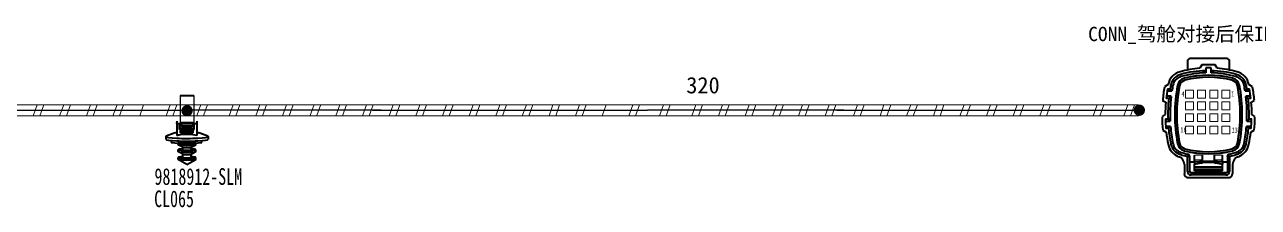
# Model space of a CAD drawing. Header units: millimetres. Extents: x 17 to 3784, y 12 to 1382.
# Drawn here: x 2414.1 to 2523.1, y 1074.2 to 1090.3 of the extents above; entities that cross this region are included whole.
import ezdxf

# ---------------------------------------------------------------- set-up
doc = ezdxf.new("R2010")
doc.units = ezdxf.units.MM
for name, color, linetype, lineweight in [('ENT', 7, 'Continuous', 18), ('全新开发部分', 7, 'Continuous', 18), ('粗实线层', 7, 'Continuous', 35)]:
    doc.layers.add(name, color=color, linetype=linetype, lineweight=lineweight)
doc.styles.add('FangSong_GB2312_Style', font='simfang.ttf')
doc.styles.add('foton', font='', dxfattribs={"width": 0.7})
doc.styles.add('HZTXT', font='', dxfattribs={"width": 0.75})
doc.styles.get('foton').set_extended_font_data('宋体')
doc.styles.get('HZTXT').set_extended_font_data('宋体')

msp = doc.modelspace()

# ---------------------------------------------------------------- hatches: boundary and pattern name
h = msp.add_hatch(color=0)
edge = h.paths.add_edge_path(flags=0)
edge.add_arc((2428.43, 1082.72), 0.507, 180, 540)
h = msp.add_hatch(color=0)
edge = h.paths.add_edge_path(flags=0)
edge.add_arc((2512.57, 1082.77), 0.507, 180, 540)

# ---------------------------------------------------------------- linework, layer by layer
at = {"color": 0, "lineweight": 35, "ltscale": 0.082146}
for p, q in [((2516.82, 1087.1), (2516.82, 1086.32)), ((2520.55, 1086.32), (2520.55, 1087.1))]:
    msp.add_line(p, q, dxfattribs=at)
at = {"color": 0, "lineweight": 35, "ltscale": 0.342499}
msp.add_line((2520.31, 1087.34), (2517.06, 1087.34), dxfattribs=at)
at = {"color": 0, "lineweight": 13, "ltscale": 0.020006}
msp.add_line((2516.23, 1085.94), (2516.28, 1085.76), dxfattribs=at)
at = {"color": 0, "lineweight": 35, "ltscale": 0.036224}
for p, q in [((2518.09, 1086.78), (2517.92, 1086.48)), ((2519.45, 1086.48), (2519.28, 1086.78))]:
    msp.add_line(p, q, dxfattribs=at)
at = {"color": 0, "lineweight": 35, "ltscale": 0.025008}
for p, q in [((2518.45, 1086.51), (2518.45, 1086.27)), ((2518.92, 1086.27), (2518.92, 1086.51))]:
    msp.add_line(p, q, dxfattribs=at)
at = {"color": 0, "lineweight": 35, "ltscale": 0.020007}
for p, q in [((2518.45, 1086.27), (2518.45, 1086.08)), ((2518.92, 1086.08), (2518.92, 1086.27))]:
    msp.add_line(p, q, dxfattribs=at)
at = {"color": 0, "lineweight": 13, "ltscale": 0.019999}
for p, q in [((2521.14, 1085.94), (2521.09, 1085.76)), ((2522.02, 1079.8), (2521.83, 1079.84))]:
    msp.add_line(p, q, dxfattribs=at)
at = {"color": 0, "lineweight": 35, "ltscale": 0.04054}
for p, q in [((2515.12, 1085.03), (2514.79, 1084.83)), ((2522.58, 1084.83), (2522.25, 1085.03))]:
    msp.add_line(p, q, dxfattribs=at)
at = {"color": 0, "lineweight": 35, "ltscale": 0.025262}
for p, q in [((2515.05, 1084.66), (2515.29, 1084.66)), ((2522.08, 1084.66), (2522.32, 1084.66))]:
    msp.add_line(p, q, dxfattribs=at)
at = {"color": 0, "lineweight": 35, "ltscale": 0.026252}
msp.add_line((2515.45, 1084.47), (2515.29, 1084.66), dxfattribs=at)
at = {"color": 0, "lineweight": 13, "ltscale": 0.02}
for p, q in [((2515.35, 1084.99), (2515.54, 1084.95)), ((2516.23, 1078.85), (2516.28, 1079.03)), ((2516.83, 1078.66), (2517.02, 1078.66)), ((2520.53, 1078.66), (2520.35, 1078.66)), ((2516.83, 1077.35), (2517.02, 1077.35)), ((2517.14, 1077.04), (2517.14, 1077.23)), ((2520.23, 1077.04), (2520.23, 1077.23)), ((2520.53, 1077.35), (2520.35, 1077.35))]:
    msp.add_line(p, q, dxfattribs=at)
at = {"color": 0, "lineweight": 13, "ltscale": 0.003751}
for p, q in [((2515.95, 1084.97), (2515.98, 1084.96)), ((2521.42, 1084.97), (2521.39, 1084.96)), ((2515.95, 1079.82), (2515.98, 1079.83)), ((2521.42, 1079.82), (2521.39, 1079.83))]:
    msp.add_line(p, q, dxfattribs=at)
at = {"color": 0, "lineweight": 13, "ltscale": 0.016249}
for p, q in [((2516.13, 1084.93), (2515.98, 1084.96)), ((2521.23, 1084.93), (2521.39, 1084.96)), ((2516.13, 1079.86), (2515.98, 1079.83)), ((2521.23, 1079.86), (2521.39, 1079.83))]:
    msp.add_line(p, q, dxfattribs=at)
at = {"color": 0, "lineweight": 13, "ltscale": 0.00375}
for p, q in [((2516.56, 1085.61), (2516.57, 1085.57)), ((2520.81, 1085.61), (2520.8, 1085.57)), ((2516.56, 1079.18), (2516.57, 1079.21)), ((2520.81, 1079.18), (2520.8, 1079.21))]:
    msp.add_line(p, q, dxfattribs=at)
at = {"color": 0, "lineweight": 13, "ltscale": 0.01625}
for p, q in [((2516.61, 1085.42), (2516.57, 1085.57)), ((2520.76, 1085.42), (2520.8, 1085.57)), ((2516.61, 1079.36), (2516.57, 1079.21)), ((2520.76, 1079.36), (2520.8, 1079.21))]:
    msp.add_line(p, q, dxfattribs=at)
at = {"color": 0, "lineweight": 13, "ltscale": 0.020003}
msp.add_line((2522.02, 1084.99), (2521.83, 1084.95), dxfattribs=at)
at = {"color": 0, "lineweight": 35, "ltscale": 0.026253}
msp.add_line((2521.92, 1084.47), (2522.08, 1084.66), dxfattribs=at)
at = {"color": 0}
for p, q in [((2427.81, 1084.08), (2427.81, 1081.69)), ((2429.03, 1084.08), (2429.03, 1081.69))]:
    msp.add_line(p, q, dxfattribs=at)
at = {"color": 0, "lineweight": 35, "ltscale": 0.137499}
for p, q in [((2427.81, 1084.08), (2429.03, 1084.08)), ((2427.81, 1081.69), (2429.03, 1081.69))]:
    msp.add_line(p, q, dxfattribs=at)
at = {"color": 0, "lineweight": 35, "ltscale": 0.033011}
for p, q in [((2514.63, 1083.64), (2514.91, 1083.48)), ((2522.46, 1083.48), (2522.73, 1083.64))]:
    msp.add_line(p, q, dxfattribs=at)
at = {"color": 0, "lineweight": 35, "ltscale": 0.025052}
for p, q in [((2515.17, 1083.81), (2514.94, 1083.81)), ((2522.43, 1083.81), (2522.19, 1083.81))]:
    msp.add_line(p, q, dxfattribs=at)
at = {"color": 0, "lineweight": 35, "ltscale": 0.045233}
for p, q in [((2515.39, 1084), (2514.96, 1084)), ((2522.41, 1084), (2521.98, 1084))]:
    msp.add_line(p, q, dxfattribs=at)
at = {"color": 0, "lineweight": 35, "ltscale": 0.04545}
for p, q in [((2515.02, 1084.47), (2515.45, 1084.47)), ((2521.92, 1084.47), (2522.35, 1084.47))]:
    msp.add_line(p, q, dxfattribs=at)
msp.add_line((2512.49, 1083.25), (2512.49, 1082.27))
at = {"color": 0, "lineweight": 35, "ltscale": 0.021804}
for p, q in [((2427.53, 1081.6), (2427.54, 1081.8)), ((2429.3, 1081.6), (2429.31, 1081.79)), ((2427.78, 1081.24), (2427.77, 1081.05)), ((2427.87, 1081.24), (2427.86, 1081.05)), ((2427.87, 1080.96), (2427.86, 1080.76)), ((2428.98, 1081.24), (2428.97, 1081.05))]:
    msp.add_line(p, q, dxfattribs=at)
at = {"color": 0, "lineweight": 35, "ltscale": 0.199999}
msp.add_line((2427.53, 1081.6), (2429.3, 1081.6), dxfattribs=at)
at = {"color": 0, "lineweight": 35, "ltscale": 0.120856}
for p, q in [((2427.53, 1081.6), (2427.53, 1080.53)), ((2429.3, 1081.6), (2429.3, 1080.53))]:
    msp.add_line(p, q, dxfattribs=at)
at = {"color": 0, "lineweight": 35, "ltscale": 0.047321}
for p, q in [((2427.77, 1081.05), (2427.77, 1081.47)), ((2429.06, 1081.05), (2429.06, 1081.47))]:
    msp.add_line(p, q, dxfattribs=at)
at = {"color": 0, "lineweight": 35, "ltscale": 0.014999}
for p, q in [((2427.91, 1081.47), (2427.77, 1081.47)), ((2517.45, 1078.23), (2517.45, 1078.37)), ((2518.16, 1078.23), (2518.16, 1078.37)), ((2519.21, 1078.23), (2519.21, 1078.37)), ((2519.92, 1078.23), (2519.92, 1078.37))]:
    msp.add_line(p, q, dxfattribs=at)
at = {"color": 0, "lineweight": 35, "ltscale": 0.025537}
msp.add_line((2427.78, 1081.24), (2427.78, 1081.47), dxfattribs=at)
at = {"color": 0, "lineweight": 35, "ltscale": 0.012451}
for p, q in [((2427.91, 1081.47), (2427.91, 1081.36)), ((2428.93, 1081.47), (2428.93, 1081.36)), ((2427.97, 1081.03), (2427.97, 1080.92)), ((2428.86, 1081.03), (2428.86, 1080.92))]:
    msp.add_line(p, q, dxfattribs=at)
at = {"color": 0, "lineweight": 35, "ltscale": 0.012463}
msp.add_line((2428.93, 1081.47), (2428.93, 1081.36), dxfattribs=at)
at = {"color": 0, "lineweight": 35, "ltscale": 0.015}
msp.add_line((2429.06, 1081.47), (2428.93, 1081.47), dxfattribs=at)
at = {"color": 0, "lineweight": 35, "ltscale": 0.113794}
msp.add_line((2429.31, 1080.79), (2429.31, 1081.79), dxfattribs=at)
at = {"color": 0, "lineweight": 35, "ltscale": 0.036089}
for p, q in [((2514.86, 1082.39), (2514.58, 1082.2)), ((2522.79, 1082.2), (2522.5, 1082.39))]:
    msp.add_line(p, q, dxfattribs=at)
at = {"color": 0, "lineweight": 35, "ltscale": 0.024928}
for p, q in [((2514.87, 1082), (2515.11, 1082)), ((2522.26, 1082), (2522.5, 1082))]:
    msp.add_line(p, q, dxfattribs=at)
at = {"color": 0, "lineweight": 35, "ltscale": 0.04496}
for p, q in [((2514.88, 1081.81), (2515.3, 1081.81)), ((2522.06, 1081.81), (2522.49, 1081.81)), ((2517.45, 1078.37), (2517.45, 1078.8)), ((2518.16, 1078.37), (2518.16, 1078.8)), ((2519.21, 1078.37), (2519.21, 1078.8)), ((2519.92, 1078.37), (2519.92, 1078.8))]:
    msp.add_line(p, q, dxfattribs=at)
at = {"color": 0, "lineweight": 35, "ltscale": 0.027679}
for p, q in [((2426.54, 1080.44), (2426.54, 1080.2)), ((2430.3, 1080.44), (2430.3, 1080.2))]:
    msp.add_line(p, q, dxfattribs=at)
at = {"color": 0, "lineweight": 35, "ltscale": 0.010001}
for p, q in [((2427.77, 1081.05), (2427.86, 1081.05)), ((2428.97, 1081.05), (2429.06, 1081.05))]:
    msp.add_line(p, q, dxfattribs=at)
at = {"color": 0, "lineweight": 35, "ltscale": 0.01}
for p, q in [((2427.78, 1081.24), (2427.87, 1081.24)), ((2517.45, 1077.45), (2517.45, 1077.54)), ((2519.92, 1077.45), (2519.92, 1077.54))]:
    msp.add_line(p, q, dxfattribs=at)
at = {"color": 0, "lineweight": 35, "ltscale": 0.032373}
for p, q in [((2427.86, 1080.76), (2427.86, 1081.05)), ((2427.87, 1080.96), (2427.87, 1081.24))]:
    msp.add_line(p, q, dxfattribs=at)
at = {"color": 0, "lineweight": 35, "ltscale": 0.124999}
msp.add_line((2428.97, 1080.76), (2427.86, 1080.76), dxfattribs=at)
at = {"color": 0, "lineweight": 35, "ltscale": 0.01149}
msp.add_line((2427.97, 1080.96), (2427.87, 1080.96), dxfattribs=at)
at = {"color": 0, "lineweight": 35, "ltscale": 0.114999}
msp.add_line((2428.93, 1081.36), (2427.91, 1081.36), dxfattribs=at)
at = {"color": 0, "lineweight": 35, "ltscale": 0.1}
for p, q in [((2427.97, 1081.23), (2428.86, 1081.23)), ((2427.98, 1080.84), (2428.86, 1080.84))]:
    msp.add_line(p, q, dxfattribs=at)
at = {"color": 0, "lineweight": 35, "ltscale": 0.000439834}
msp.add_line((2427.97, 1081.23), (2427.97, 1081.23), dxfattribs=at)
at = {"color": 0, "lineweight": 35, "ltscale": 0.099999}
for p, q in [((2427.97, 1081.23), (2428.86, 1081.23)), ((2427.97, 1081.05), (2428.86, 1081.05))]:
    msp.add_line(p, q, dxfattribs=at)
at = {"color": 0, "lineweight": 35, "ltscale": 0.019922}
for p, q in [((2427.97, 1081.23), (2427.97, 1081.05)), ((2428.86, 1081.23), (2428.86, 1081.05))]:
    msp.add_line(p, q, dxfattribs=at)
at = {"color": 0, "lineweight": 35, "ltscale": 0.002181}
for p, q in [((2427.97, 1081.05), (2427.97, 1081.03)), ((2428.86, 1081.05), (2428.86, 1081.03))]:
    msp.add_line(p, q, dxfattribs=at)
at = {"color": 0, "lineweight": 35, "ltscale": 0.099998}
for p, q in [((2427.97, 1081.03), (2428.86, 1081.03)), ((2427.97, 1080.92), (2428.86, 1080.92))]:
    msp.add_line(p, q, dxfattribs=at)
at = {"color": 0, "lineweight": 35, "ltscale": 0.009468}
msp.add_line((2427.98, 1080.92), (2427.98, 1080.84), dxfattribs=at)
at = {"color": 0, "lineweight": 35, "ltscale": 0.018183}
msp.add_line((2428.86, 1081.07), (2428.86, 1081.23), dxfattribs=at)
at = {"color": 0, "lineweight": 35, "ltscale": 0.000439867}
msp.add_line((2428.86, 1081.23), (2428.86, 1081.23), dxfattribs=at)
at = {"color": 0, "lineweight": 35, "ltscale": 0.002853}
msp.add_line((2428.86, 1081.1), (2428.86, 1081.07), dxfattribs=at)
at = {"color": 0, "lineweight": 35, "ltscale": 0.023842}
msp.add_line((2428.86, 1080.88), (2428.86, 1081.09), dxfattribs=at)
at = {"color": 0, "lineweight": 35, "ltscale": 0.012045}
msp.add_line((2428.97, 1080.96), (2428.86, 1080.96), dxfattribs=at)
at = {"color": 0, "lineweight": 35, "ltscale": 0.001513}
msp.add_line((2428.86, 1080.92), (2428.86, 1080.94), dxfattribs=at)
at = {"color": 0, "lineweight": 35, "ltscale": 0.010273}
msp.add_line((2428.86, 1080.93), (2428.86, 1080.84), dxfattribs=at)
at = {"color": 0, "lineweight": 35, "ltscale": 0.004356}
msp.add_line((2428.86, 1080.84), (2428.86, 1080.88), dxfattribs=at)
at = {"color": 0, "lineweight": 35, "ltscale": 0.032379}
msp.add_line((2428.97, 1080.76), (2428.97, 1081.05), dxfattribs=at)
at = {"color": 0, "lineweight": 35, "ltscale": 0.009064}
msp.add_line((2428.98, 1081.24), (2429.06, 1081.24), dxfattribs=at)
at = {"color": 0, "lineweight": 35, "ltscale": 0.036932}
for p, q in [((2514.65, 1081.01), (2514.95, 1080.84)), ((2522.42, 1080.84), (2522.72, 1081.01))]:
    msp.add_line(p, q, dxfattribs=at)
at = {"color": 0, "lineweight": 35, "ltscale": 0.045053}
for p, q in [((2515.33, 1081.34), (2514.9, 1081.34)), ((2522.46, 1081.34), (2522.04, 1081.34))]:
    msp.add_line(p, q, dxfattribs=at)
at = {"color": 0, "lineweight": 35, "ltscale": 0.025021}
for p, q in [((2515.16, 1081.15), (2514.92, 1081.15)), ((2522.45, 1081.15), (2522.21, 1081.15))]:
    msp.add_line(p, q, dxfattribs=at)
at = {"color": 0, "lineweight": 35, "ltscale": 0.027151}
for p, q in [((2515.33, 1081.34), (2515.16, 1081.15)), ((2522.04, 1081.34), (2522.21, 1081.15))]:
    msp.add_line(p, q, dxfattribs=at)
at = {"color": 0, "lineweight": 35, "ltscale": 0.01853}
msp.add_line((2427.64, 1079.73), (2427.64, 1079.9), dxfattribs=at)
at = {"color": 0, "lineweight": 35, "ltscale": 0.051177}
msp.add_line((2428.04, 1079.49), (2427.65, 1079.72), dxfattribs=at)
at = {"color": 0, "lineweight": 35, "ltscale": 0.019769}
for p, q in [((2427.64, 1079.12), (2427.64, 1079.29)), ((2429.2, 1079.12), (2429.2, 1079.29))]:
    msp.add_line(p, q, dxfattribs=at)
at = {"color": 0, "lineweight": 35, "ltscale": 0.02207}
for p, q in [((2428.04, 1079.84), (2428.04, 1080.04)), ((2428.8, 1079.84), (2428.8, 1080.04))]:
    msp.add_line(p, q, dxfattribs=at)
at = {"color": 0, "lineweight": 35, "ltscale": 0.029858}
for p, q in [((2428.04, 1079.23), (2428.04, 1079.5)), ((2428.8, 1079.23), (2428.8, 1079.5))]:
    msp.add_line(p, q, dxfattribs=at)
at = {"color": 0, "lineweight": 35, "ltscale": 0.051178}
msp.add_line((2428.8, 1079.49), (2429.19, 1079.72), dxfattribs=at)
at = {"color": 0, "lineweight": 35, "ltscale": 0.018536}
msp.add_line((2429.2, 1079.73), (2429.2, 1079.9), dxfattribs=at)
at = {"color": 0, "lineweight": 13, "ltscale": 0.020002}
msp.add_line((2515.35, 1079.8), (2515.54, 1079.84), dxfattribs=at)
at = {"color": 0, "lineweight": 35, "ltscale": 0.051179}
for p, q in [((2428.04, 1078.87), (2427.65, 1079.11)), ((2428.8, 1078.87), (2429.19, 1079.11))]:
    msp.add_line(p, q, dxfattribs=at)
at = {"color": 0, "lineweight": 35, "ltscale": 0.017883}
for p, q in [((2427.64, 1078.43), (2427.64, 1078.59)), ((2429.2, 1078.43), (2429.2, 1078.59))]:
    msp.add_line(p, q, dxfattribs=at)
at = {"color": 0, "lineweight": 35, "ltscale": 0.100609}
msp.add_line((2428.42, 1077.97), (2427.65, 1078.42), dxfattribs=at)
at = {"color": 0, "lineweight": 35, "ltscale": 0.032245}
for p, q in [((2428.04, 1078.59), (2428.04, 1078.88)), ((2428.8, 1078.59), (2428.8, 1078.88))]:
    msp.add_line(p, q, dxfattribs=at)
at = {"color": 0, "lineweight": 35, "ltscale": 0.10061}
msp.add_line((2428.42, 1077.97), (2429.19, 1078.42), dxfattribs=at)
at = {"color": 0, "lineweight": 13, "ltscale": 0.020012}
for p, q in [((2516.8, 1078.71), (2516.83, 1078.9)), ((2521.14, 1078.85), (2521.09, 1079.03))]:
    msp.add_line(p, q, dxfattribs=at)
at = {"color": 0, "lineweight": 35, "ltscale": 0.138342}
for p, q in [((2516.83, 1077.35), (2516.83, 1078.66)), ((2517.02, 1077.35), (2517.02, 1078.66)), ((2520.35, 1078.66), (2520.35, 1077.35)), ((2520.53, 1078.66), (2520.53, 1077.35))]:
    msp.add_line(p, q, dxfattribs=at)
at = {"color": 0, "lineweight": 35, "ltscale": 0.045}
for p, q in [((2517.45, 1078.18), (2517.02, 1078.18)), ((2520.35, 1078.18), (2519.92, 1078.18))]:
    msp.add_line(p, q, dxfattribs=at)
at = {"color": 0, "lineweight": 13, "ltscale": 0.075}
for p, q in [((2518.16, 1078.8), (2517.45, 1078.8)), ((2517.45, 1078.37), (2518.16, 1078.37)), ((2519.92, 1078.8), (2519.21, 1078.8)), ((2519.92, 1078.37), (2519.21, 1078.37))]:
    msp.add_line(p, q, dxfattribs=at)
at = {"color": 0, "lineweight": 35, "ltscale": 0.024015}
for p, q in [((2517.45, 1078.23), (2517.45, 1078)), ((2519.92, 1078.23), (2519.92, 1078))]:
    msp.add_line(p, q, dxfattribs=at)
at = {"color": 0, "lineweight": 35, "ltscale": 0.047009}
for p, q in [((2517.45, 1078.23), (2517.9, 1078.23)), ((2519.47, 1078.23), (2519.92, 1078.23))]:
    msp.add_line(p, q, dxfattribs=at)
at = {"color": 0, "lineweight": 35, "ltscale": 0.165982}
msp.add_line((2519.47, 1078.23), (2517.9, 1078.23), dxfattribs=at)
at = {"color": 0, "lineweight": 13, "ltscale": 0.020001}
msp.add_line((2520.57, 1078.71), (2520.53, 1078.9), dxfattribs=at)
at = {"color": 0, "lineweight": 35, "ltscale": 0.086053}
for p, q in [((2516.55, 1077.98), (2516.55, 1077.16)), ((2520.82, 1077.16), (2520.82, 1077.98))]:
    msp.add_line(p, q, dxfattribs=at)
at = {"color": 0, "lineweight": 35, "ltscale": 0.325}
for p, q in [((2520.23, 1077.23), (2517.14, 1077.23)), ((2520.23, 1077.04), (2517.14, 1077.04))]:
    msp.add_line(p, q, dxfattribs=at)
at = {"color": 0, "lineweight": 35, "ltscale": 0.06246}
for p, q in [((2517.45, 1078), (2518.03, 1078.1)), ((2519.33, 1078.1), (2519.92, 1078))]:
    msp.add_line(p, q, dxfattribs=at)
at = {"color": 0, "lineweight": 35, "ltscale": 0.025985}
for p, q in [((2517.45, 1077.75), (2517.45, 1078)), ((2519.92, 1077.75), (2519.92, 1078))]:
    msp.add_line(p, q, dxfattribs=at)
at = {"color": 0, "lineweight": 35, "ltscale": 0.022501}
for p, q in [((2517.45, 1077.54), (2517.45, 1077.75)), ((2519.92, 1077.54), (2519.92, 1077.75))]:
    msp.add_line(p, q, dxfattribs=at)
at = {"color": 0, "lineweight": 35, "ltscale": 0.260001}
for p, q in [((2517.45, 1077.75), (2519.92, 1077.75)), ((2517.45, 1077.54), (2519.92, 1077.54)), ((2517.45, 1077.45), (2519.92, 1077.45)), ((2517.45, 1077.4), (2519.92, 1077.4))]:
    msp.add_line(p, q, dxfattribs=at)
at = {"color": 0, "lineweight": 35, "ltscale": 0.005}
for p, q in [((2517.45, 1077.4), (2517.45, 1077.45)), ((2519.92, 1077.4), (2519.92, 1077.45))]:
    msp.add_line(p, q, dxfattribs=at)
at = {"color": 0, "lineweight": 13, "ltscale": 0.136731}
msp.add_line((2519.33, 1078.1), (2518.03, 1078.1), dxfattribs=at)
at = {"color": 0, "lineweight": 35, "ltscale": 0.375}
msp.add_line((2516.9, 1076.81), (2520.46, 1076.81), dxfattribs=at)
at = {"color": 0, "linetype": 'Continuous', "lineweight": 25}
for points in [[(2403.94, 1082.76), (2428.24, 1082.76)], [(2445.58, 1082.76), (2428.24, 1082.76)], [(2444.82, 1082.76), (2469.12, 1082.76)]]:
    msp.add_lwpolyline(points, dxfattribs=at)
at = {"color": 0, "linetype": 'Continuous', "lineweight": 13}
for points in [[(2428.24, 1082.76), (2404.73, 1082.76)], [(2445.57, 1082.76), (2428.24, 1082.76)], [(2469.12, 1082.76), (2445.61, 1082.76)]]:
    msp.add_lwpolyline(points, dxfattribs=at)
at = {"color": 0, "linetype": 'Continuous', "lineweight": 0}
for points in [[(2411.76, 1083.25), (2414.11, 1083.25)], [(2414.11, 1083.25), (2416.47, 1083.25)], [(2415.17, 1083.25), (2414.82, 1082.27)], [(2415.76, 1083.25), (2415.41, 1082.27)], [(2416.47, 1083.25), (2418.82, 1083.25)], [(2417.53, 1083.25), (2417.17, 1082.27)], [(2418.12, 1083.25), (2417.76, 1082.27)], [(2418.82, 1083.25), (2421.18, 1083.25)], [(2419.88, 1083.25), (2419.53, 1082.27)], [(2420.47, 1083.25), (2420.12, 1082.27)], [(2421.18, 1083.25), (2423.53, 1083.25)], [(2422.24, 1083.25), (2421.88, 1082.27)], [(2422.82, 1083.25), (2422.47, 1082.27)], [(2423.53, 1083.25), (2425.88, 1083.25)], [(2424.59, 1083.25), (2424.24, 1082.27)], [(2425.88, 1083.25), (2428.24, 1083.25)], [(2426.94, 1083.25), (2426.59, 1082.27)], [(2427.53, 1083.25), (2427.18, 1082.27)], [(2428.24, 1083.25), (2430.59, 1083.25)], [(2429.3, 1082.28), (2429.65, 1083.27)], [(2429.89, 1082.28), (2430.24, 1083.27)], [(2430.44, 1083.25), (2433.8, 1083.25)], [(2432.15, 1082.27), (2432.51, 1083.25)], [(2432.74, 1082.27), (2433.1, 1083.25)], [(2433.8, 1083.25), (2436.16, 1083.25)], [(2434.51, 1082.27), (2434.86, 1083.25)], [(2435.1, 1082.27), (2435.45, 1083.25)], [(2436.16, 1083.25), (2438.51, 1083.25)], [(2436.86, 1082.27), (2437.22, 1083.25)], [(2437.45, 1082.27), (2437.8, 1083.25)], [(2438.51, 1083.25), (2440.86, 1083.25)], [(2439.3, 1082.29), (2439.66, 1083.27)], [(2439.89, 1082.29), (2440.25, 1083.27)], [(2440.86, 1083.25), (2443.22, 1083.25)], [(2441.57, 1082.27), (2441.92, 1083.25)], [(2442.16, 1082.27), (2442.51, 1083.25)], [(2443.22, 1083.25), (2445.57, 1083.25)], [(2443.93, 1082.27), (2444.28, 1083.25)], [(2444.51, 1082.27), (2444.87, 1083.25)], [(2445.57, 1083.25), (2447.93, 1083.25)], [(2446.63, 1083.25), (2446.28, 1082.27)], [(2447.22, 1083.25), (2446.87, 1082.27)], [(2447.93, 1083.25), (2450.28, 1083.25)], [(2448.99, 1083.25), (2448.64, 1082.27)], [(2449.58, 1083.25), (2449.22, 1082.27)], [(2450.28, 1083.25), (2452.64, 1083.25)], [(2451.34, 1083.25), (2450.99, 1082.27)], [(2451.93, 1083.25), (2451.58, 1082.27)], [(2452.64, 1083.25), (2454.99, 1083.25)], [(2453.7, 1083.25), (2453.34, 1082.27)], [(2454.29, 1083.25), (2453.93, 1082.27)], [(2454.99, 1083.25), (2457.35, 1083.25)], [(2456.05, 1083.25), (2455.7, 1082.27)], [(2456.64, 1083.25), (2456.29, 1082.27)], [(2457.35, 1083.25), (2459.7, 1083.25)], [(2414.11, 1082.27), (2411.76, 1082.27)], [(2416.47, 1082.27), (2414.11, 1082.27)], [(2418.82, 1082.27), (2416.47, 1082.27)], [(2421.18, 1082.27), (2418.82, 1082.27)], [(2423.53, 1082.27), (2421.18, 1082.27)], [(2425.88, 1082.27), (2423.53, 1082.27)], [(2428.24, 1082.27), (2425.88, 1082.27)], [(2430.59, 1082.27), (2428.24, 1082.27)], [(2433.8, 1082.27), (2430.36, 1082.27)], [(2436.16, 1082.27), (2433.8, 1082.27)], [(2438.51, 1082.27), (2436.16, 1082.27)], [(2440.86, 1082.27), (2438.51, 1082.27)], [(2443.22, 1082.27), (2440.86, 1082.27)], [(2445.57, 1082.27), (2443.22, 1082.27)], [(2447.93, 1082.27), (2445.57, 1082.27)], [(2450.28, 1082.27), (2447.93, 1082.27)], [(2452.64, 1082.27), (2450.28, 1082.27)], [(2454.99, 1082.27), (2452.64, 1082.27)], [(2457.35, 1082.27), (2454.99, 1082.27)], [(2459.7, 1082.27), (2457.35, 1082.27)]]:
    msp.add_lwpolyline(points, dxfattribs=at)
at = {"color": 7, "linetype": 'Continuous', "lineweight": 0}
for points in [[(2458.41, 1083.25), (2458.05, 1082.27)], [(2458.99, 1083.25), (2458.64, 1082.27)], [(2459.7, 1083.25), (2462.06, 1083.25)], [(2460.76, 1083.25), (2460.41, 1082.27)], [(2461.35, 1083.25), (2461, 1082.27)], [(2462.06, 1083.25), (2464.41, 1083.25)], [(2463.11, 1083.25), (2462.76, 1082.27)], [(2463.7, 1083.25), (2463.35, 1082.27)], [(2464.41, 1083.25), (2466.76, 1083.25)], [(2465.47, 1083.25), (2465.12, 1082.27)], [(2466.76, 1083.25), (2469.12, 1083.25)], [(2467.82, 1083.25), (2467.47, 1082.27)], [(2468.41, 1083.25), (2468.06, 1082.27)], [(2469.12, 1083.25), (2471.47, 1083.25)], [(2470.18, 1082.28), (2470.53, 1083.26)], [(2470.77, 1082.28), (2471.12, 1083.26)], [(2471.32, 1083.25), (2474.68, 1083.25)], [(2473.03, 1082.27), (2473.39, 1083.25)], [(2473.62, 1082.27), (2473.97, 1083.25)], [(2474.68, 1083.25), (2477.03, 1083.25)], [(2475.39, 1082.27), (2475.74, 1083.25)], [(2475.98, 1082.27), (2476.33, 1083.25)], [(2477.03, 1083.25), (2479.39, 1083.25)], [(2477.74, 1082.27), (2478.09, 1083.25)], [(2478.33, 1082.27), (2478.68, 1083.25)], [(2479.39, 1083.25), (2481.74, 1083.25)], [(2480.18, 1082.29), (2480.54, 1083.27)], [(2480.77, 1082.29), (2481.12, 1083.27)], [(2481.74, 1083.25), (2484.1, 1083.25)], [(2482.45, 1082.27), (2482.8, 1083.25)], [(2483.04, 1082.27), (2483.39, 1083.25)], [(2484.1, 1083.25), (2487, 1083.25)], [(2484.8, 1082.27), (2485.16, 1083.25)], [(2485.39, 1082.27), (2485.75, 1083.25)], [(2486.6, 1083.25), (2488.95, 1083.25)], [(2487.66, 1083.25), (2487.31, 1082.27)], [(2488.25, 1083.25), (2487.89, 1082.27)], [(2488.95, 1083.25), (2491.31, 1083.25)], [(2490.01, 1083.25), (2489.66, 1082.27)], [(2490.6, 1083.25), (2490.25, 1082.27)], [(2491.31, 1083.25), (2493.66, 1083.25)], [(2492.37, 1083.25), (2492.01, 1082.27)], [(2492.96, 1083.25), (2492.6, 1082.27)], [(2493.66, 1083.25), (2496.02, 1083.25)], [(2494.72, 1083.25), (2494.37, 1082.27)], [(2495.31, 1083.25), (2494.96, 1082.27)], [(2496.02, 1083.25), (2498.37, 1083.25)], [(2497.08, 1083.25), (2496.72, 1082.27)], [(2497.66, 1083.25), (2497.31, 1082.27)], [(2498.37, 1083.25), (2500.72, 1083.25)], [(2499.43, 1083.25), (2499.08, 1082.27)], [(2500.02, 1083.25), (2499.67, 1082.27)], [(2500.72, 1083.25), (2503.08, 1083.25)], [(2501.78, 1083.25), (2501.43, 1082.27)], [(2502.37, 1083.25), (2502.02, 1082.27)], [(2503.08, 1083.25), (2505.43, 1083.25)], [(2504.14, 1083.25), (2503.79, 1082.27)], [(2504.73, 1083.25), (2504.37, 1082.27)], [(2505.43, 1083.25), (2507.79, 1083.25)], [(2506.49, 1083.25), (2506.14, 1082.27)], [(2507.79, 1083.25), (2510.14, 1083.25)], [(2508.85, 1083.25), (2508.49, 1082.27)], [(2509.44, 1083.25), (2509.08, 1082.27)], [(2510.14, 1083.25), (2512.5, 1083.25)], [(2511.2, 1082.28), (2511.56, 1083.26)], [(2511.79, 1082.28), (2512.14, 1083.26)], [(2462.06, 1082.27), (2459.7, 1082.27)], [(2464.41, 1082.27), (2462.06, 1082.27)], [(2466.76, 1082.27), (2464.41, 1082.27)], [(2469.12, 1082.27), (2466.76, 1082.27)], [(2471.47, 1082.27), (2469.12, 1082.27)], [(2474.68, 1082.27), (2471.24, 1082.27)], [(2477.03, 1082.27), (2474.68, 1082.27)], [(2479.39, 1082.27), (2477.03, 1082.27)], [(2481.74, 1082.27), (2479.39, 1082.27)], [(2484.1, 1082.27), (2481.74, 1082.27)], [(2486.74, 1082.27), (2484.1, 1082.27)], [(2488.95, 1082.27), (2486.6, 1082.27)], [(2491.31, 1082.27), (2488.95, 1082.27)], [(2493.66, 1082.27), (2491.31, 1082.27)], [(2496.02, 1082.27), (2493.66, 1082.27)], [(2498.37, 1082.27), (2496.02, 1082.27)], [(2500.72, 1082.27), (2498.37, 1082.27)], [(2503.08, 1082.27), (2500.72, 1082.27)], [(2505.43, 1082.27), (2503.08, 1082.27)], [(2507.79, 1082.27), (2505.43, 1082.27)], [(2510.14, 1082.27), (2507.79, 1082.27)], [(2512.5, 1082.27), (2510.14, 1082.27)]]:
    msp.add_lwpolyline(points, dxfattribs=at)
at = {"color": 7, "linetype": 'Continuous', "lineweight": 13}
for points in [[(2486.45, 1082.76), (2469.12, 1082.76)], [(2510.14, 1082.76), (2486.63, 1082.76)]]:
    msp.add_lwpolyline(points, dxfattribs=at)
at = {"color": 7, "linetype": 'Continuous', "lineweight": 25}
for points in [[(2486.46, 1082.76), (2469.12, 1082.76)], [(2485.85, 1082.76), (2512.47, 1082.76)]]:
    msp.add_lwpolyline(points, dxfattribs=at)
at = {"color": 0, "lineweight": 35}
msp.add_lwpolyline([(2429.31, 1080.79), (2429.31, 1080.79), (2429.31, 1080.79), (2429.31, 1080.78), (2429.3, 1080.53)], dxfattribs=at)
for centre, radius, start, end in [((2517.06, 1087.1), 0.237, 90, 180), ((2520.31, 1087.1), 0.237, 0, 90), ((2516.56, 1084.75), 1.47, 105.5342, 169.0126), ((2516.56, 1084.75), 1.23, 105.5342, 169.0126), ((2516.56, 1084.75), 1.04, 105.5342, 169.0126), ((2518.68, 1077.11), 9.4, 94.6705, 105.5342), ((2518.68, 1077.11), 9.16, 91.4845, 105.5342), ((2518.68, 1077.11), 8.97, 91.5159, 105.5342), ((2518.68, 1077.11), 8.76, 75.9628, 104.0372), ((2518.68, 1077.11), 9.68, 86.487, 93.513), ((2518.68, 1077.11), 9.4, 88.553, 91.447), ((2518.68, 1077.11), 9.16, 74.4658, 88.5155), ((2518.68, 1077.11), 8.97, 74.4658, 88.4841), ((2518.68, 1077.11), 9.4, 74.4658, 85.3295), ((2520.81, 1084.75), 1.04, 10.9874, 74.4658), ((2520.81, 1084.75), 1.23, 10.9874, 74.4658), ((2520.81, 1084.75), 1.47, 10.9874, 74.4658), ((2528.7, 1082.39), 14.12, 170.0793, 174.9375), ((2528.7, 1082.39), 13.83, 170.5715, 174.142), ((2528.7, 1082.39), 13.6, 169.0126, 170.4059), ((2528.7, 1082.39), 13.41, 169.0126, 171.0909), ((2528.89, 1082.39), 13.19, 168.763, 191.237), ((2528.89, 1082.39), 13.01, 168.763, 191.237), ((2516.76, 1084.8), 0.831, 104.0372, 168.763), ((2516.76, 1084.8), 0.641, 104.0372, 168.763), ((2518.68, 1077.11), 8.57, 75.9628, 104.0372), ((2520.61, 1084.8), 0.641, 11.237, 75.9628), ((2520.61, 1084.8), 0.831, 11.237, 75.9628), ((2508.48, 1082.39), 13.01, 348.763, 11.237), ((2508.48, 1082.39), 13.19, 348.763, 11.237), ((2508.67, 1082.39), 13.41, 8.9091, 10.9874), ((2508.67, 1082.39), 13.6, 9.5941, 10.9874), ((2508.67, 1082.39), 13.83, 5.858, 9.4285), ((2508.67, 1082.39), 14.12, 5.0625, 9.9207), ((2528.7, 1082.39), 13.6, 174.0397, 181.6501), ((2539.53, 1056.77), 36.39, 131.5712, 132.0198), ((2528.7, 1082.39), 13.41, 173.1385, 182.4853), ((2497.75, 1056.68), 36.52, 47.9809, 48.4279), ((2508.67, 1082.39), 13.41, 357.5147, 6.8615), ((2508.67, 1082.39), 13.6, 358.3499, 5.9603), ((2528.7, 1082.39), 13.84, 175.4846, 180), ((2508.67, 1082.39), 13.84, 360, 4.5154), ((2528.7, 1082.39), 14.12, 180.7883, 185.6124), ((2528.7, 1082.39), 13.83, 181.6219, 185.1669), ((2541.49, 1109.16), 37.86, 225.826, 226.2398), ((2495.96, 1109.08), 37.75, 313.7595, 314.1746), ((2508.67, 1082.39), 13.83, 354.8331, 358.3781), ((2508.67, 1082.39), 14.12, 354.3876, 359.2117), ((2428.42, 1076.45), 4.43, 101.5926, 114.6806), ((2428.41, 1076.32), 4.3, 98.0608, 101.8594), ((2428.41, 1076.32), 4.31, 78.1064, 98.0601), ((2428.42, 1076.45), 4.43, 65.3204, 78.4449), ((2528.7, 1082.39), 13.84, 186.4579, 190.9874), ((2528.7, 1082.39), 13.6, 185.257, 190.9874), ((2528.7, 1082.39), 13.41, 184.5174, 190.9874), ((2508.67, 1082.39), 13.41, 349.0126, 355.4826), ((2508.67, 1082.39), 13.6, 349.0126, 354.743), ((2508.67, 1082.39), 13.84, 349.0126, 353.5421), ((2516.56, 1080.04), 1.47, 190.9874, 250.6055), ((2516.56, 1080.04), 1.23, 190.9874, 254.4658), ((2516.56, 1080.04), 1.04, 190.9874, 254.4658), ((2516.76, 1079.98), 0.831, 191.237, 255.9628), ((2516.76, 1079.98), 0.641, 191.237, 255.9628), ((2518.68, 1087.67), 8.57, 255.9628, 284.0372), ((2520.61, 1079.98), 0.641, 284.0372, 348.763), ((2520.61, 1079.98), 0.831, 284.0372, 348.763), ((2520.81, 1080.04), 1.04, 285.5342, 349.0126), ((2520.81, 1080.04), 1.23, 285.5342, 349.0126), ((2520.81, 1080.04), 1.47, 289.3945, 349.0126), ((2515.84, 1077.98), 0.712, 0, 70.6055), ((2518.68, 1087.67), 9.16, 254.4658, 258.1011), ((2518.68, 1087.67), 8.97, 254.4658, 258.1011), ((2518.68, 1087.67), 8.76, 255.9628, 284.0372), ((2516.79, 1078.66), 0.0475, 0, 78.1011), ((2516.79, 1078.66), 0.237, 0, 78.1011), ((2520.58, 1078.66), 0.237, 101.8989, 180), ((2518.68, 1087.67), 8.97, 281.8989, 285.5342), ((2520.58, 1078.66), 0.0475, 101.8989, 180), ((2518.68, 1087.67), 9.16, 281.8989, 285.5342), ((2521.53, 1077.98), 0.712, 109.3945, 180), ((2516.9, 1077.16), 0.356, 180, 270), ((2517.14, 1077.35), 0.309, 180, 270), ((2517.14, 1077.35), 0.119, 180, 270), ((2520.23, 1077.35), 0.309, 270, 0), ((2520.23, 1077.35), 0.119, 270, 0), ((2520.46, 1077.16), 0.356, 270, 0)]:
    msp.add_arc(centre, radius, start, end, dxfattribs=at)
at = {"color": 0, "lineweight": 13}
for centre, radius, start, end in [((2518.68, 1077.11), 8.72, 75.9628, 104.0372), ((2528.89, 1082.39), 13.16, 168.763, 191.237), ((2516.76, 1084.8), 0.795, 104.0372, 168.763), ((2520.61, 1084.8), 0.795, 11.237, 75.9628), ((2508.48, 1082.39), 13.16, 348.763, 11.237), ((2516.76, 1079.98), 0.795, 191.237, 255.9628), ((2518.68, 1087.67), 8.72, 255.9628, 284.0372), ((2520.61, 1079.98), 0.795, 284.0372, 348.763)]:
    msp.add_arc(centre, radius, start, end, dxfattribs=at)
at = {"color": 0, "lineweight": 35}
for centre, major_axis, ratio, start_param, end_param in [((2428.42, 1080.44), (1.88, 0), 0.087133, 2.954112, 3.141636), ((2428.42, 1080.44), (1.88, 0), 0.087133, 3.141636, 4.208645), ((2428.42, 1080.44), (-1.88, 0), 0.087133, 1.067052, 3.141614), ((2428.86, 1080.88), (0, 0.221), 0.00373, 5.995159, 6.283185), ((2428.86, 1080.88), (0, 0.221), 0.00373, 0, 0.087245), ((2428.86, 1080.72), (0, 0.221), 0.00373, 6.048679, 6.283185), ((2428.42, 1080.44), (-1.88, 0), 0.087133, 3.141614, 3.329066), ((2428.42, 1080.2), (-1.88, 0), 0.087133, 0, 1.067052), ((2428.42, 1080.2), (1.88, 0), 0.087133, 4.208645, 6.279441), ((2428.42, 1079.9), (-0.775, 0), 0.087133, 5.225993, 6.283145), ((2428.42, 1079.9), (-0.775, 0), 0.087133, 6.283145, 6.429275), ((2428.42, 1079.73), (-0.775, 0), 0.087133, 6.283145, 6.429275), ((2428.42, 1079.9), (-0.775, 0), 0.087133, 0.14609, 2.995504), ((2428.42, 1079.73), (-0.775, 0), 0.087133, 0.14609, 2.995504), ((2428.42, 1079.29), (-0.775, 0), 0.087133, 5.225993, 6.283145), ((2428.42, 1079.29), (-0.775, 0), 0.087133, 6.283145, 6.429275), ((2428.42, 1079.29), (-0.775, 0), 0.087133, 0.14609, 2.995504), ((2428.42, 1079.5), (-0.381, 0), 0.087133, 0.14609, 2.995504), ((2428.42, 1080.04), (-0.381, 0), 0.087133, 0.183505, 2.958112), ((2428.42, 1079.9), (-0.775, 0), 0.087133, 3.141552, 4.198784), ((2428.42, 1079.29), (-0.775, 0), 0.087133, 3.141552, 4.198784), ((2428.42, 1079.9), (-0.775, 0), 0.087133, 2.995504, 3.141552), ((2428.42, 1079.73), (-0.775, 0), 0.087133, 2.995504, 3.141552), ((2428.42, 1079.29), (-0.775, 0), 0.087133, 2.995504, 3.141552), ((2428.42, 1080.2), (-1.88, 0), 0.087133, 3.137849, 3.141636), ((2428.42, 1078.59), (-0.775, 0), 0.087133, 6.283145, 9.424737), ((2428.42, 1079.12), (-0.775, 0), 0.087133, 6.283145, 6.429275), ((2428.42, 1079.12), (-0.775, 0), 0.087133, 0.14609, 2.995504), ((2428.42, 1078.59), (-0.775, 0), 0.087133, 5.225993, 6.283145), ((2428.42, 1078.43), (-0.775, 0), 0.087133, 6.283145, 6.429275), ((2428.42, 1078.43), (-0.775, 0), 0.087133, 0.14609, 2.995504), ((2428.42, 1078.88), (-0.381, 0), 0.087133, 0.14609, 2.995504), ((2428.42, 1078.59), (-0.381, 0), 0.087133, 6.283145, 7.350238), ((2428.42, 1078.59), (-0.381, 0), 0.087133, 1.067052, 3.141552), ((2428.42, 1078.59), (-0.775, 0), 0.087133, 3.141552, 4.198784), ((2428.42, 1079.12), (-0.775, 0), 0.087133, 2.995504, 3.141552), ((2428.42, 1078.43), (-0.775, 0), 0.087133, 2.995504, 3.141552), ((2517.9, 1078.16), (-0.266, 0), 0.267949, 2.120572, 4.712389), ((2519.47, 1078.16), (-0.266, 0), 0.267949, 4.712389, 7.304206)]:
    msp.add_ellipse(centre, major_axis=major_axis, ratio=ratio, start_param=start_param, end_param=end_param, dxfattribs=at)
at = {"layer": '全新开发部分', "color": 0}
for points in [[(2516.64, 1084.53), (2517.35, 1084.53), (2517.35, 1083.84), (2516.64, 1083.84)], [(2517.71, 1084.53), (2518.42, 1084.53), (2518.42, 1083.84), (2517.71, 1083.84)], [(2518.8, 1084.53), (2519.51, 1084.53), (2519.51, 1083.84), (2518.8, 1083.84)], [(2519.87, 1084.53), (2520.58, 1084.53), (2520.58, 1083.84), (2519.87, 1083.84)], [(2516.64, 1083.5), (2517.35, 1083.5), (2517.35, 1082.81), (2516.64, 1082.81)], [(2517.71, 1083.5), (2518.42, 1083.5), (2518.42, 1082.81), (2517.71, 1082.81)], [(2518.8, 1083.5), (2519.51, 1083.5), (2519.51, 1082.81), (2518.8, 1082.81)], [(2519.87, 1083.5), (2520.58, 1083.5), (2520.58, 1082.81), (2519.87, 1082.81)], [(2516.64, 1082.45), (2517.35, 1082.45), (2517.35, 1081.76), (2516.64, 1081.76)], [(2517.71, 1082.45), (2518.42, 1082.45), (2518.42, 1081.76), (2517.71, 1081.76)], [(2518.8, 1082.45), (2519.51, 1082.45), (2519.51, 1081.76), (2518.8, 1081.76)], [(2519.87, 1082.45), (2520.58, 1082.45), (2520.58, 1081.76), (2519.87, 1081.76)], [(2516.64, 1081.36), (2517.35, 1081.36), (2517.35, 1080.67), (2516.64, 1080.67)], [(2517.71, 1081.36), (2518.42, 1081.36), (2518.42, 1080.67), (2517.71, 1080.67)], [(2518.8, 1081.36), (2519.51, 1081.36), (2519.51, 1080.67), (2518.8, 1080.67)], [(2519.87, 1081.36), (2520.58, 1081.36), (2520.58, 1080.67), (2519.87, 1080.67)]]:
    msp.add_lwpolyline(points, close=True, dxfattribs=at)
at = {"layer": '粗实线层', "color": 0}
for p, q in [((2427.01, 1080.09), (2427.01, 1079.91)), ((2429.74, 1079.92), (2429.74, 1080.08))]:
    msp.add_line(p, q, dxfattribs=at)
msp.add_arc((2428.34, 1090.69), 10.86, 262.9696, 277.4029, dxfattribs=at)

# ---------------------------------------------------------------- texts
at = {"color": 0, "linetype": 'Continuous', "style": 'FangSong_GB2312_Style'}
msp.add_text('CONN_驾舱对接后保INLINE', height=1.2655, dxfattribs=at).set_placement((2508.05, 1088.88))
at = {"color": 7, "linetype": 'Continuous', "style": 'FangSong_GB2312_Style'}
msp.add_text('320', height=1.447, dxfattribs=at).set_placement((2472.54, 1084.26))
at = {"color": 0, "lineweight": -2, "char_height": 0.452, "width": 0.3616, "attachment_point": 7, "rotation": 359.76, "style": 'HZTXT'}
for s, insert in [('4', (2516.3, 1083.98)), ('1', (2520.69, 1083.99)), ('16', (2516.2, 1080.8)), ('13', (2520.72, 1080.78))]:
    msp.add_mtext(s, dxfattribs=dict(at, insert=insert))
at = {"layer": 'ENT', "color": 0, "char_height": 1.4722, "width": 159.9171, "attachment_point": 1, "style": 'foton'}
for s, insert in [('{\\T1.004;9818912-SLM}', (2425.55, 1077.64)), ('{\\T1.004;CL065}', (2425.52, 1075.67))]:
    msp.add_mtext(s, dxfattribs=dict(at, insert=insert))

doc.saveas('drawing.dxf')
